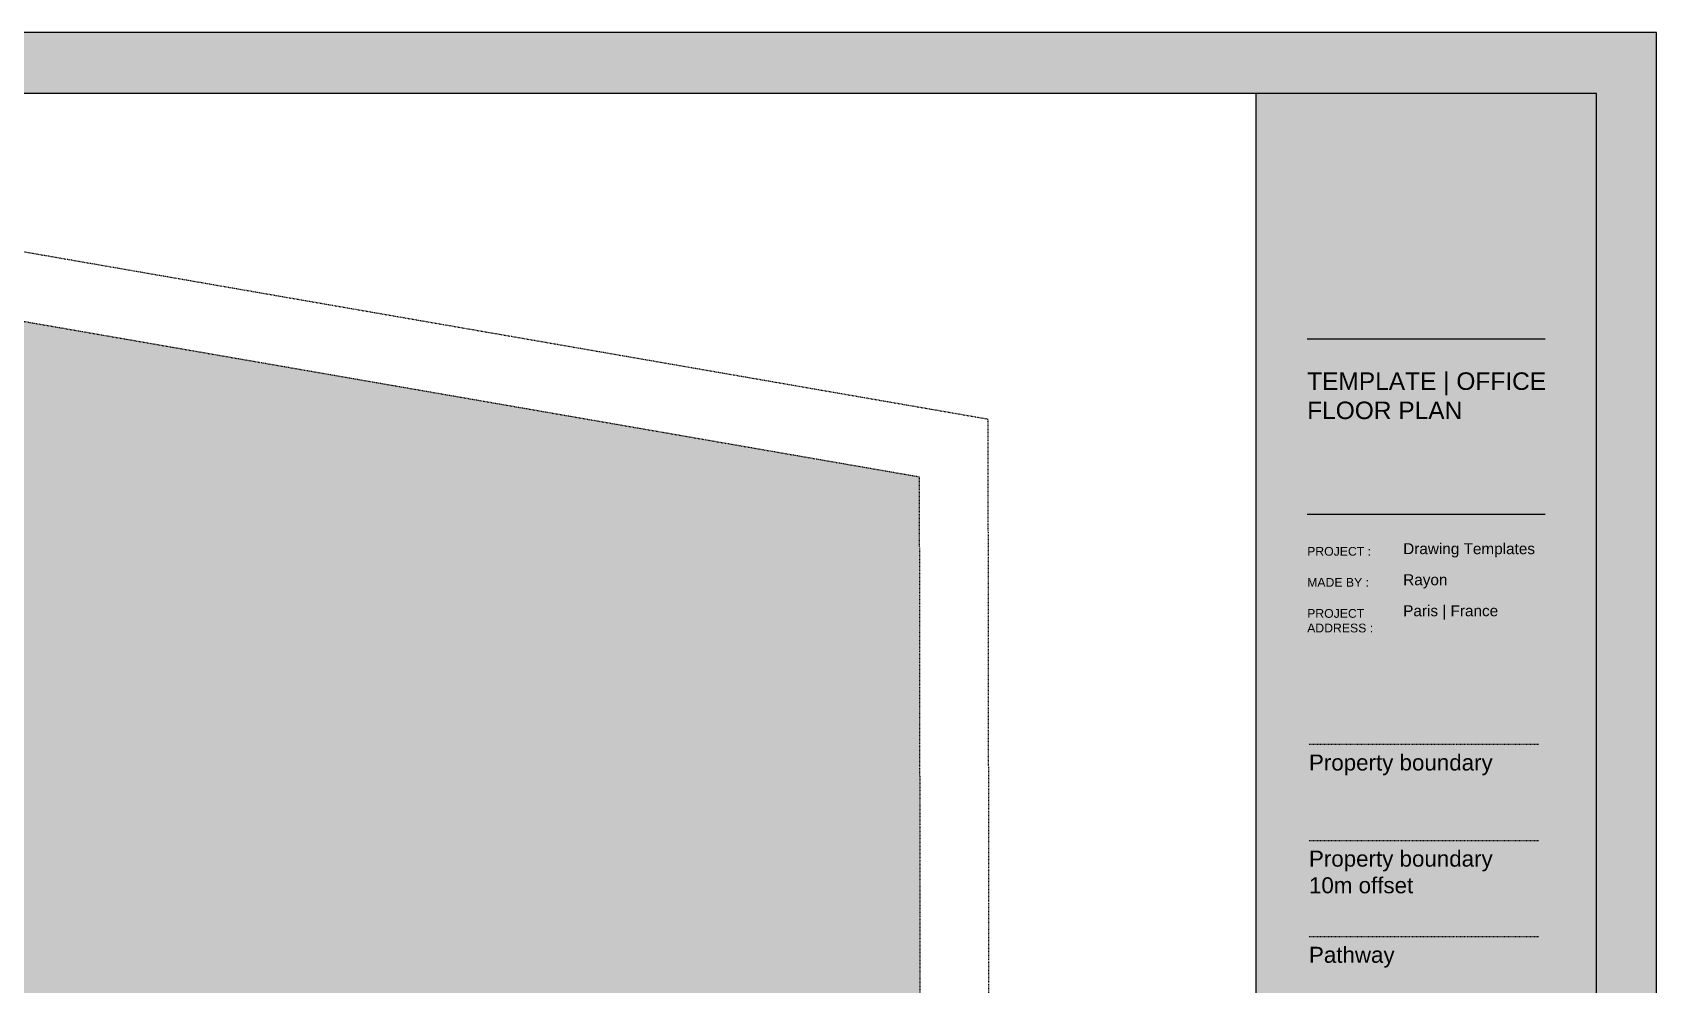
# Model space of a CAD drawing. Header units: metres. Extents: x 202 to 188551, y -77 to 23715.
# Drawn here: x 185341.2 to 185577.6, y 20933.7 to 21072.4 of the extents above; entities that cross this region are included whole.
import ezdxf

# ---------------------------------------------------------------- set-up
doc = ezdxf.new("R2010")
doc.units = ezdxf.units.M
for name, pattern in [('Light Grey Page Line', [0]), ('Page Lines', [0]), ('Path', [0.00111125, 0.0003175, -0.00015875, 0.0003175, -0.00015875, 0, -0.00015875]), ('Path offset', [0.022225, 0.00635, -0.003175, 0.00635, -0.003175, 0, -0.003175]), ('Property boundary', [0.00111125, 0.0003175, -0.00015875, 0.0003175, -0.00015875, 0, -0.00015875]), ('Style_34', [0.00111125, 0.0003175, -0.00015875, 0.0003175, -0.00015875, 0, -0.00015875])]:
    doc.linetypes.add(name, pattern=pattern)
for name, color, linetype, true_color in [('Imported blocks', 7, 'Continuous', 0xc57dd9), ('Page and Legend', 7, 'Continuous', 0xf890f8), ('Zoning', 7, 'Continuous', 0x47d2e2)]:
    doc.layers.add(name, color=color, linetype=linetype, true_color=true_color)
doc.styles.add('Logo Text A3', font='', dxfattribs={"height": 0.0024})
doc.styles.add('Style_40', font='', dxfattribs={"height": 4.2})
doc.styles.add('Text M A3', font='', dxfattribs={"height": 0.0015})
doc.styles.add('Text S A3', font='', dxfattribs={"height": 0.0012})
doc.styles.get('Logo Text A3').set_extended_font_data('arial')
doc.styles.get('Style_40').set_extended_font_data('arial')
doc.styles.get('Text M A3').set_extended_font_data('arial')
doc.styles.get('Text S A3').set_extended_font_data('arial')

# ---------------------------------------------------------------- blocks, each defined once
blk = doc.blocks.new('ScaledText_12')
at = {"layer": 'Page and Legend', "insert": (185691.7441220085, 20079.06975461499), "char_height": 4.2, "width": 26.53942307692308, "attachment_point": 1, "style": 'Style_40'}
blk.add_mtext('Pathway', dxfattribs=at)
blk = doc.blocks.new('ScaledText_19')
at = {"layer": 'Imported blocks', "insert": (-163.0090847169364, 30.86346822730583), "char_height": 0.0015, "width": 0.01540384615384615, "attachment_point": 1, "style": 'Text M A3'}
blk.add_mtext('Paris | France ', dxfattribs=at)
blk = doc.blocks.new('ScaledText_29')
at = {"layer": 'Imported blocks', "insert": (-163.7125384643408, 30.84210519768878), "char_height": 0.0024, "width": 0.04075906085664888, "attachment_point": 1, "style": 'Logo Text A3'}
blk.add_mtext('TEMPLATE | OFFICE FLOOR PLAN', dxfattribs=at)
blk = doc.blocks.new('ScaledText_37')
at = {"layer": 'Imported blocks', "insert": (-162.880430642298, 30.86945706665457), "char_height": 0.0012, "width": 0.01531380675831378, "attachment_point": 1, "style": 'Text S A3'}
blk.add_mtext('PROJECT ADDRESS :', dxfattribs=at)
blk = doc.blocks.new('A3  Title block minimal vertical')
at = {"layer": 'Imported blocks', "transparency": 33554483}
blk.add_hatch(color=256, dxfattribs=at).paths.add_polyline_path([(-0.2099314073314251, -0.1483019521171113), (-0.2005320687812578, -0.1390564406268284), (-0.2005320687812578, 0.1399498981545296), (0.1550605809780995, 0.1399498981545296), (0.1550605809780995, -0.1390564406268284), (-0.2005320687812578, -0.1390564406268284), (-0.2099314073314251, -0.1483019521171113), (0.2099314073314676, -0.1483019521171113), (0.2099314073314676, 0.1483019521171195), (-0.2099314073314251, 0.1483019521171195), (-0.2099314073314251, -0.1483019521171113)], flags=0)
h = blk.add_hatch(color=256, dxfattribs=at)
edge = h.paths.add_edge_path(flags=0)
edge.add_line((0.1729157325874844, 0.1177487475928521), (0.1729157325874844, 0.1287278270255517))
edge.add_line((0.1729157325874844, 0.1287278270255517), (0.1807462492033576, 0.1287278270255517))
edge.add_arc((0.1805990281644988, 0.1254610725425581), 0.003270070165369793, -84.54646110202827, 87.41962837314571, ccw=False)
edge.add_line((0.1809098109081278, 0.1222058040478401), (0.1838130311677988, 0.1222058040478401))
edge.add_line((0.1838130311677988, 0.1222058040478401), (0.1838130311677994, 0.117748747597934))
edge.add_line((0.1838130311677994, 0.117748747597934), (0.1816867290057862, 0.117748747597934))
edge.add_line((0.1816867290057862, 0.117748747597934), (0.1750829251756895, 0.1221240231954549))
edge.add_line((0.1750829251756895, 0.1221240231954549), (0.1750829251757067, 0.117748747597934))
edge.add_line((0.1750829251757067, 0.117748747597934), (0.1729157325874844, 0.1177487475928521))
edge.add_line((0.1729157325874844, 0.1177487475928521), (0.1729157325874844, 0.1177487475928521))
at = {"layer": 'Imported blocks', "linetype": 'Page Lines'}
blk.add_lwpolyline([(-0.2099314073314248, -0.1483019521171226), (0.2099314073314677, -0.1483019521171226), (0.2099314073314677, 0.1483019521171085), (-0.2099314073314248, 0.1483019521171085), (-0.2099314073314248, -0.1483019521171226)], close=True, dxfattribs=at)
at = {"layer": 'Imported blocks', "linetype": 'Light Grey Page Line'}
blk.add_lwpolyline([(-0.2005320687812571, -0.1390564406268426), (0.2016915466515925, -0.1390564406268426), (0.2016915466515925, 0.1399498981545153), (-0.2005320687812571, 0.1399498981545153), (-0.2005320687812571, -0.1390564406268426)], close=True, dxfattribs=at)
at = {"layer": 'Imported blocks', "linetype": 'Page Lines'}
for points in [[(0.1550605809780948, 0.1399498873225211), (0.1550605809780948, -0.1390564115214913)], [(0.1620890018502521, 0.1063220825233825), (0.1946958290670561, 0.1063220825233826)], [(0.1620890018502521, 0.08229276619199163), (0.1946958290670561, 0.08229276619199169)]]:
    blk.add_lwpolyline(points, dxfattribs=at)
blk = doc.blocks.new('ScaledText_63')
at = {"layer": 'Page and Legend', "insert": (185691.7441220085, 20079.06975461499), "char_height": 4.2, "width": 57.15096153846154, "attachment_point": 1, "style": 'Style_40'}
blk.add_mtext('Property boundary', dxfattribs=at)
blk = doc.blocks.new('ScaledText_78')
at = {"layer": 'Imported blocks', "insert": (-162.8804306422971, 30.85387132344426), "char_height": 0.0012, "width": 0.009646153846153846, "attachment_point": 1, "style": 'Text S A3'}
blk.add_mtext('PROJECT :', dxfattribs=at)
blk = doc.blocks.new('ScaledText_86')
at = {"layer": 'Imported blocks', "insert": (-162.8804306422971, 30.86166419504942), "char_height": 0.0012, "width": 0.009259615384615385, "attachment_point": 1, "style": 'Text S A3'}
blk.add_mtext('MADE BY :', dxfattribs=at)
blk = doc.blocks.new('ScaledText_96')
at = {"layer": 'Imported blocks', "insert": (-163.009084716711, 30.85567535590889), "char_height": 0.0015, "width": 0.006850961538461538, "attachment_point": 1, "style": 'Text M A3'}
blk.add_mtext('Rayon', dxfattribs=at)
blk = doc.blocks.new('ScaledText_108')
at = {"layer": 'Page and Legend', "insert": (185691.7441220085, 20079.06975461499), "char_height": 4.2, "width": 57.15096153846154, "attachment_point": 1, "style": 'Style_40'}
blk.add_mtext('Property boundary\\P10m offset', dxfattribs=at)
blk = doc.blocks.new('ScaledText_116')
at = {"layer": 'Imported blocks', "insert": (-163.009084716711, 30.84788248430374), "char_height": 0.0015, "width": 0.0243188894388678, "attachment_point": 1, "style": 'Text M A3'}
blk.add_mtext('Drawing Templates', dxfattribs=at)

msp = doc.modelspace()

# ---------------------------------------------------------------- hatches: boundary and pattern name
at = {"layer": 'Zoning', "transparency": 33554483}
msp.add_hatch(color=256, dxfattribs=at).paths.add_polyline_path([(185470.6791510411, 20785.11473289946), (185470.3545236201, 21007.58842538163), (185294.7087347909, 21038.08873290022), (185196.0620295411, 21037.43473289946), (185196.1293761994, 20809.89394665194), (185470.6791510411, 20785.11473289946)], flags=0)

# ---------------------------------------------------------------- linework, layer by layer
at = {"layer": 'Page and Legend', "linetype": 'Property boundary'}
msp.add_lwpolyline([(185527.0446598549, 20968.6839998784), (185560.4797270465, 20968.684)], dxfattribs=at)
at = {"layer": 'Page and Legend', "linetype": 'Style_34'}
msp.add_lwpolyline([(185527.0446598761, 20954.67805707111), (185560.4797270678, 20954.67805719271)], dxfattribs=at)
at = {"layer": 'Page and Legend', "linetype": 'Path'}
msp.add_lwpolyline([(185527.0446598761, 20940.67211426382), (185560.4797270677, 20940.67211438542)], dxfattribs=at)
at = {"layer": 'Zoning', "linetype": 'Property boundary'}
msp.add_lwpolyline([(185480.6847606619, 20774.85120208825), (185480.3419156699, 21016.00379407194), (185295.5705200096, 21048.08873289946), (185186.1296017051, 21048.0887328842), (185186.1293673301, 20800.73412656096), (185480.6847606619, 20774.85120208825)], close=True, dxfattribs=at)
at = {"layer": 'Zoning', "linetype": 'Path offset'}
msp.add_lwpolyline([(185470.6791510411, 20785.11473289946), (185470.3545236201, 21007.58842538163), (185294.7087347909, 21038.08873290022), (185196.1295923037, 21038.08873289731), (185196.1293761994, 20809.89394665194), (185470.6791510411, 20785.11473289946)], close=True, dxfattribs=at)

# ---------------------------------------------------------------- block references
at = {"layer": 'Imported blocks', "yscale": 1062.975773071686}
for name, p, xscale in [('ScaledText_29', (359549.2388905787, -11761.56609141317), 1062.975773070967), ('ScaledText_116', (358815.4650028459, -11792.59069688173), 1062.975773073028), ('ScaledText_78', (358664.7283622931, -11799.50194042478), 1062.975773071686), ('ScaledText_96', (358815.4650026271, -11805.3962674348), 1062.975773071686), ('ScaledText_86', (358664.728362293, -11812.30751097785), 1062.975773071686), ('ScaledText_37', (358664.7283622477, -11825.11308153091), 1062.975773071401), ('ScaledText_19', (358815.4650029974, -11818.20183764571), 1062.975773071686)]:
    msp.add_blockref(name, p, dxfattribs=dict(at, xscale=xscale))
at = {"layer": 'Page and Legend', "xscale": 0.5541007879359146, "yscale": 0.5541007879359146}
for name, p in [('ScaledText_63', (82635.09747813208, 9841.352055488975)), ('ScaledText_108', (82635.09747813205, 9827.345846633398)), ('ScaledText_12', (82635.09747813205, 9813.33963777782))]:
    msp.add_blockref(name, p, dxfattribs=at)
at = {"layer": 'Zoning', "xscale": 1062.975773071686, "yscale": 1062.975773071686}
msp.add_blockref('A3  Title block minimal vertical', (185354.48, 20914.71938219974), dxfattribs=at)

doc.saveas('drawing.dxf')
